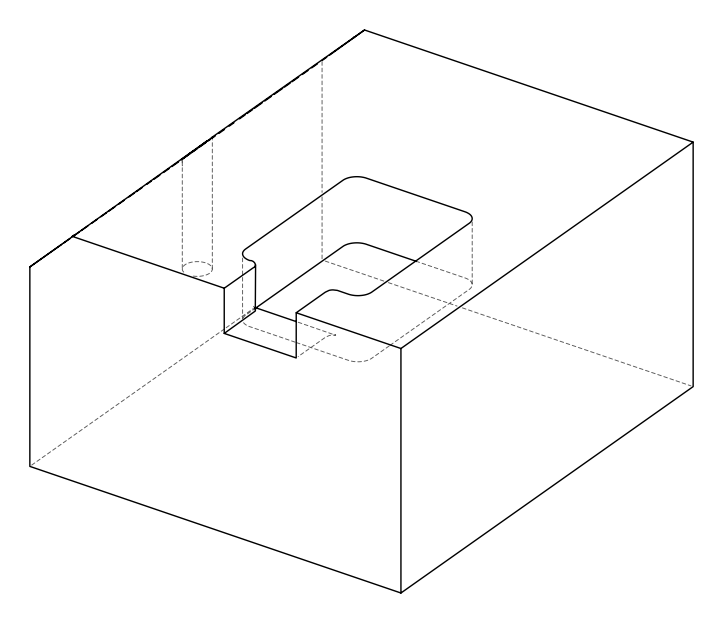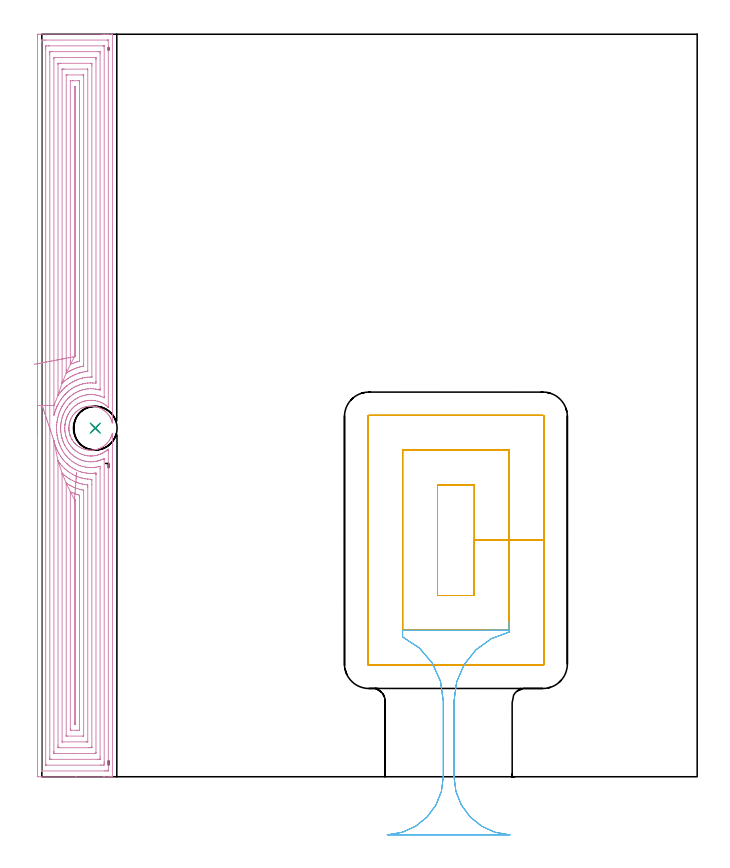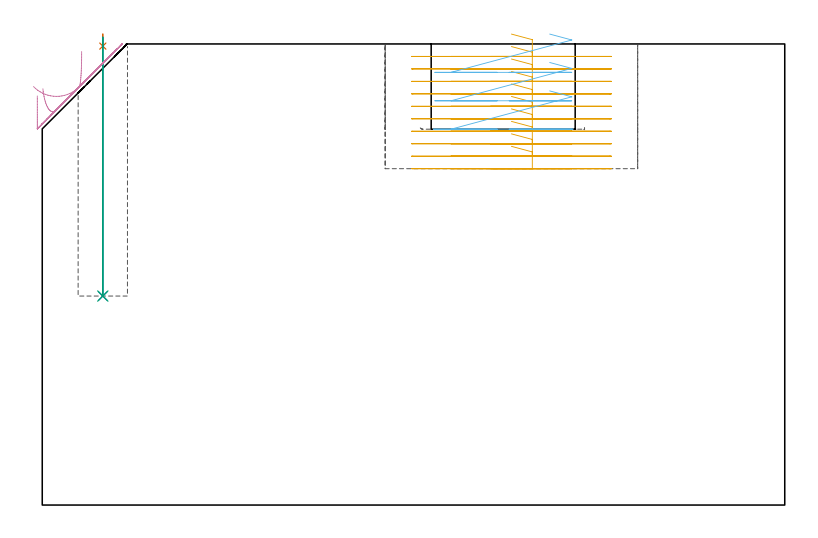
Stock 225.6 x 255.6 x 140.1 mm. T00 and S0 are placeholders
(PLAN: 6 operations, 5 tool changes, 36.3 min)
(1 SPOT_DRILL | STEP1POCKET | NXT0321_9005460120000 | 0.03 min | 2 mm3)
(2 DRILL_BLIND_HOLE_INTO_CENTER | STEP1POCKET | UGT0301_212 | 0.32 min | 5615 mm3)
(3 DRILL_TO_ENLARGE_BLIND_HOLE | STEP1POCKET | UGT0301_375 | 0.32 min | 7904 mm3)
(4 AREA_MILL | FG_CHAMFER_SURFACE | UGT0205_001 | 20.37 min | 83760 mm3)
(5 MILL_RECTANGULAR_POCKET | POCKET_RECTANGULAR_STRAIGHT | NXT0201_012 | Follow Part, ap 4, ae 75% | 13.42 min | 294250 mm3)
(6 MILL_RECTANGULAR_SLOT | SLOT_RECTANGULAR | UGT0201_019 | Follow Part, ap 10, ae 75% | 1.89 min | 34620 mm3)
(TOOL NXT0321_9005460120000 | NC Spot Drill, 142deg, 12mm, Carbide, Uncoated | D12 PA142 FL30 Z2)
(TOOL UGT0301_212 | Twist Drill 9.8 mm | D9.8 PA118 FL83 Z2)
(TOOL UGT0301_375 | Twist Drill Flat Bottom 15 mm | D15 PA180 FL120 Z2)
(TOOL UGT0205_001 | Chamfer Mill 20 x 3 x 45 deg. | D20 FL50 Z2)
(TOOL NXT0201_012 | ENDMILL 16mm [2P460-1600-NA 1630] | D16 FL38 Z6)
(TOOL UGT0201_019 | End mill 40 mm | D40 FL63 Z6)
(OP 1 SPOT_DRILL)
G17 G21 G94 G90
T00 M6
G54
G17 G0 G90 X18.4 Y120. S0 M3
G43 Z150.1 H0
G94 G81 G98 Z139.446 F250. R143.1
G80
M5
M2
(OP 2 DRILL_BLIND_HOLE_INTO_CENTER)
G17 G21 G94 G90
T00 M6
G54
G17 G0 G90 X18.4 Y120. S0 M3
G43 Z150.1 H0
G94 G81 G98 Z63.5 F250. R142.1
G80
M5
M2
(OP 3 DRILL_TO_ENLARGE_BLIND_HOLE)
G17 G21 G94 G90
T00 M6
G54
G17 G0 G90 X18.4 Y120. S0 M3
G43 Z150.1 H0
G94 G73 G98 Z63.5 F250. Q12.767 R142.1
G80
M5
M2
(OP 4 AREA_MILL)
G17 G21 G94 G90
T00 M6
G54
G17 G0 G90 X-1.5 Y117.8 S1061 M3
G43 Z150.1 H0
Z124.3
G94 G1 Y117.838 Z123.428 F250.
Y117.952 Z122.564
Y118.141 Z121.712
Y118.403 Z120.88
Y118.737 Z120.074
Y119.14 Z119.3
Y119.608 Z118.564
Y120.14 Z117.872
Y120.729 Z117.229
Y121.372 Z116.64
Y122.064 Z116.108
Y122.8 Z115.64
Y123.574 Z115.237
Y124.38 Z114.903
Y125.212 Z114.641
Y126.064 Z114.452
Y126.928 Z114.338
Y127.8 Z114.3
Y254.61
X-1.499 Y254.993 Z114.301
X-1.495 Y255.497 Z114.303
X-1.492 Y255.592 Z114.306
X-0.994 Y255.596 Z114.803
X-0.392 Y255.6 Z115.405
X20.536 Z136.331
X21.139 Z136.933
X21.705 Z137.501
X22.024 Z137.82
X22.59 Z138.386
X22.909 Z138.704
X23.936 Z139.735
X24.278 Y255.592 Z140.069
X24.305 Y255.59 Z140.095
X24.3 Y255.443 Z140.1
Y121.988
X24.303 Y121.786 Z140.097
X24.247 Y121.952 Z140.046
X24.232 Y121.998 Z140.032
X24.208 Y122.083 Z140.008
X24.16 Y122.246 Z139.96
X24.106 Y122.408 Z139.906
X24.022 Y122.651 Z139.822
X23.924 Y122.894 Z139.724
X23.794 Y123.192 Z139.594
X23.714 Y123.363 Z139.514
X23.649 Y123.489 Z139.449
X23.487 Y123.786 Z139.287
X23.193 Y124.243 Z138.993
X22.884 Y124.678 Z138.684
X22.599 Y125.02 Z138.399
X22.337 Y125.301 Z138.137
X22.065 Y125.57 Z137.865
X21.717 Y125.868 Z137.517
X21.314 Y126.176 Z137.114
X20.898 Y126.462 Z136.698
X20.836 Y126.499 Z136.636
X20.399 Y126.736 Z136.199
X19.954 Y126.95 Z135.754
X19.516 Y127.127 Z135.316
X19.072 Y127.278 Z134.872
X18.816 Y127.354 Z134.616
X18.19 Y127.479 Z133.99
X17.75 Y127.544 Z133.55
X17.309 Y127.582 Z133.109
X16.868 Y127.593 Z132.668
X16.427 Y127.577 Z132.227
X15.985 Y127.536 Z131.785
X15.545 Y127.468 Z131.345
X14.984 Y127.354 Z130.784
X14.663 Y127.258 Z130.463
X14.22 Y127.103 Z130.02
X13.782 Y126.921 Z129.582
X13.337 Y126.703 Z129.137
X12.901 Y126.462 Z128.701
X12.453 Y126.15 Z128.253
X12.285 Y126.021 Z128.085
X12.019 Y125.816 Z127.817
X11.843 Y125.663 Z127.64
X11.736 Y125.57 Z127.533
X11.431 Y125.266 Z127.228
X11.137 Y124.949 Z126.936
X10.916 Y124.678 Z126.715
X10.605 Y124.238 Z126.403
X10.314 Y123.786 Z126.113
X10.255 Y123.686 Z126.054
X10.059 Y123.294 Z125.858
X9.924 Y122.991 Z125.722
X9.881 Y122.894 Z125.679
X9.717 Y122.45 Z125.515
X9.605 Y122.092 Z125.403
X9.58 Y122.003 Z125.373
X9.579 Y121.998 Z125.372
X9.482 Y121.606 Z125.28
X9.47 Y121.558 Z125.268
X9.451 Y121.46 Z125.25
X9.386 Y121.11 Z125.182
X9.374 Y121.036 Z125.171
X9.334 Y120.628 Z125.133
X9.314 Y120.213 Z125.105
X9.315 Y120.184 Z125.103
Y119.88
Y119.813
Y119.772 Z125.105
X9.323 Y119.57 Z125.12
X9.337 Y119.327 Z125.132
X9.353 Y119.145 Z125.149
X9.375 Y118.965 Z125.171
X9.475 Y118.435 Z125.268
X9.519 Y118.255 Z125.312
X9.583 Y117.987 Z125.378
X9.629 Y117.832 Z125.427
X9.671 Y117.695 Z125.469
X9.719 Y117.543 Z125.514
X9.722 Y117.535 Z125.517
X9.844 Y117.211 Z125.641
X9.888 Y117.094 Z125.686
X10.088 Y116.643 Z125.886
X10.255 Y116.315 Z126.054
X10.264 Y116.3 Z126.063
X10.424 Y116.034 Z126.221
X10.515 Y115.893 Z126.311
X10.6 Y115.759 Z126.398
X10.861 Y115.398 Z126.66
X11.054 Y115.155 Z126.853
X11.137 Y115.05 Z126.936
X11.301 Y114.867 Z127.099
X11.4 Y114.768 Z127.197
X11.652 Y114.515 Z127.45
X11.843 Y114.342 Z127.641
X12.019 Y114.182 Z127.818
X12.27 Y113.975 Z128.07
X12.581 Y113.752 Z128.381
X12.9 Y113.545 Z128.7
X13.325 Y113.304 Z129.125
X13.781 Y113.072 Z129.581
X14.22 Y112.897 Z130.02
X14.663 Y112.745 Z130.463
X15.103 Y112.624 Z130.903
X15.545 Y112.531 Z131.345
X15.985 Y112.464 Z131.785
X16.427 Y112.423 Z132.227
X16.868 Y112.407 Z132.668
X17.309 Y112.418 Z133.109
X17.75 Y112.456 Z133.55
X18.19 Y112.519 Z133.99
X18.633 Y112.609 Z134.433
X19.072 Y112.726 Z134.872
X19.516 Y112.873 Z135.316
X19.954 Y113.044 Z135.754
X20.043 Y113.083 Z135.843
X20.443 Y113.286 Z136.243
X20.836 Y113.507 Z136.636
X21.187 Y113.733 Z136.987
X21.53 Y113.975 Z137.33
X21.717 Y114.128 Z137.517
X22.118 Y114.487 Z137.918
X22.5 Y114.867 Z138.3
X22.599 Y114.977 Z138.399
X22.909 Y115.361 Z138.709
X23.199 Y115.759 Z138.999
X23.481 Y116.209 Z139.281
X23.718 Y116.651 Z139.518
X23.824 Y116.874 Z139.624
X23.922 Y117.097 Z139.722
X24.009 Y117.32 Z139.809
X24.089 Y117.543 Z139.889
X24.142 Y117.699 Z139.942
X24.225 Y117.982 Z140.025
X24.242 Y118.033 Z140.041
X24.295 Y118.19 Z140.091
X24.3 Y117.982 Z140.1
Y0.157
X24.305 Y0.01 Z140.095
X24.278 Y0.008 Z140.069
X23.935 Y0. Z139.735
X23.548 Z139.347
X22.909 Z138.704
X21.705 Z137.501
X21.139 Z136.933
X11.781 Z127.578
X-1.279 Y0.001 Z114.519
X-1.492 Y0.01 Z114.306
X-1.499 Y0.223 Z114.299
X-1.5 Y127.8 Z114.3
X-0.086 Z115.714
Y253.208
X-0.084 Y253.425 Z115.716
X-0.081 Y253.533 Z115.719
X-0.079 Y253.579 Z115.721
X-0.002 Y253.59 Z115.798
X0.389 Y253.598 Z116.189
X0.776 Y253.599 Z116.576
X1.272 Y253.6 Z117.072
X22.52 Z138.32
X22.758 Y253.596 Z138.558
X22.862 Y253.592 Z138.662
X22.878 Y253.59 Z138.678
X22.88 Y253.576 Z138.68
X22.883 Y253.528 Z138.683
X22.885 Y253.429 Z138.685
X22.886 Y127.354 Z138.686
X22.884 Y127.266 Z138.684
X22.881 Y127.224 Z138.681
X22.88 Y127.217 Z138.68
X22.868 Y127.225 Z138.668
X22.823 Y127.259 Z138.623
X22.809 Y127.27 Z138.609
X22.709 Y127.354 Z138.509
X22.024 Y127.895 Z137.824
X21.522 Y128.246 Z137.322
X21.139 Y128.466 Z136.939
X20.678 Y128.711 Z136.478
X20.253 Y128.899 Z136.053
X19.644 Y129.139 Z135.444
X19.368 Y129.228 Z135.168
X19.24 Y129.267 Z135.04
X18.483 Y129.43 Z134.283
X18.135 Y129.489 Z133.935
X17.597 Y129.551 Z133.397
X17.164 Y129.576 Z132.964
X16.712 Y129.578 Z132.512
X16.295 Y129.559 Z132.095
X15.827 Y129.513 Z131.627
X15.504 Y129.464 Z131.304
X14.941 Y129.357 Z130.741
X14.762 Y129.32 Z130.562
X14.152 Y129.139 Z129.952
X14.081 Y129.114 Z129.881
X14.056 Y129.104 Z129.856
X13.45 Y128.857 Z129.25
X13.171 Y128.727 Z128.971
X12.85 Y128.57 Z128.65
X12.285 Y128.261 Z128.085
X12.276 Y128.256 Z128.076
X12.262 Y128.246 Z128.062
X11.761 Y127.883 Z127.561
X11.4 Y127.606 Z127.2
X11.099 Y127.354 Z126.899
X10.796 Y127.07 Z126.596
X10.515 Y126.784 Z126.315
X10.359 Y126.618 Z126.159
X10.22 Y126.461 Z126.02
X9.955 Y126.133 Z125.755
X9.629 Y125.685 Z125.429
X9.582 Y125.617 Z125.382
X9.55 Y125.569 Z125.35
X9.238 Y125.07 Z125.038
X9.026 Y124.676 Z124.826
X8.932 Y124.487 Z124.732
X8.744 Y124.088 Z124.544
X8.654 Y123.874 Z124.454
X8.618 Y123.783 Z124.418
X8.418 Y123.22 Z124.218
X8.315 Y122.891 Z124.115
X8.217 Y122.53 Z124.017
X8.096 Y121.998 Z123.896
X8.026 Y121.63 Z123.826
X7.965 Y121.213 Z123.765
X7.958 Y121.156 Z123.758
X7.953 Y121.106 Z123.753
X7.947 Y121.017 Z123.747
X7.898 Y120.213 Z123.698
X7.897 Y120.175 Z123.697
X7.903 Y119.749 Z123.703
X7.919 Y119.32 Z123.719
X7.922 Y119.256 Z123.722
X7.962 Y118.827 Z123.762
X8.018 Y118.428 Z123.818
X8.135 Y117.814 Z123.935
X8.162 Y117.688 Z123.962
X8.2 Y117.535 Z124.
X8.33 Y117.06 Z124.13
X8.462 Y116.643 Z124.262
X8.744 Y115.915 Z124.544
X8.815 Y115.75 Z124.615
X8.872 Y115.621 Z124.672
X9.131 Y115.118 Z124.931
X9.283 Y114.858 Z125.083
X9.629 Y114.316 Z125.429
X9.884 Y113.965 Z125.684
X10.162 Y113.613 Z125.962
X10.515 Y113.215 Z126.315
X10.652 Y113.072 Z126.452
X11.036 Y112.71 Z126.836
X11.4 Y112.388 Z127.2
X11.661 Y112.18 Z127.461
X12.285 Y111.754 Z128.085
X13.113 Y111.287 Z128.913
X13.171 Y111.258 Z128.971
X13.229 Y111.229 Z129.029
X13.755 Y111.015 Z129.555
X14.056 Y110.905 Z129.856
X14.61 Y110.729 Z130.41
X14.941 Y110.646 Z130.741
X15.727 Y110.495 Z131.527
X15.827 Y110.484 Z131.627
X16.25 Y110.445 Z132.05
X16.693 Y110.414 Z132.493
X16.712 Z132.512
X17.145 Y110.424 Z132.945
X17.555 Y110.438 Z133.355
X17.597 Y110.442 Z133.397
X18.34 Y110.539 Z134.14
X18.483 Y110.567 Z134.283
X19.066 Y110.699 Z134.866
X19.368 Y110.78 Z135.168
X19.747 Y110.905 Z135.547
X20.253 Y111.095 Z136.053
X20.389 Y111.15 Z136.189
X20.688 Y111.287 Z136.488
X20.983 Y111.444 Z136.783
X21.139 Y111.533 Z136.939
X21.541 Y111.774 Z137.341
X22.024 Y112.095 Z137.824
X22.147 Y112.18 Z137.947
X22.404 Y112.389 Z138.204
X22.567 Y112.524 Z138.367
X22.831 Y112.747 Z138.631
X22.879 Y112.772 Z138.679
X22.886 Y112.18 Z138.686
Y2.392
X22.884 Y2.175 Z138.684
X22.881 Y2.067 Z138.681
X22.879 Y2.021 Z138.679
X22.802 Y2.01 Z138.602
X22.411 Y2.002 Z138.211
X22.024 Y2.001 Z137.824
X21.528 Y2. Z137.328
X0.28 Z116.08
X0.042 Y2.003 Z115.842
X-0.062 Y2.008 Z115.738
X-0.078 Y2.01 Z115.722
X-0.08 Y2.024 Z115.72
X-0.083 Y2.072 Z115.717
X-0.085 Y2.171 Z115.715
X-0.086 Y127.8 Z115.714
X1.328 Z117.128
X1.329 Y250.53 Z117.129
X1.33 Y250.865 Z117.13
X1.334 Y251.422 Z117.134
X1.335 Y251.581 Z117.135
X1.491 Y251.594 Z117.291
X1.662 Y251.597 Z117.462
X2.371 Y251.6 Z118.171
X2.547 Z118.347
X21.139 Y251.599 Z136.939
X21.315 Y251.596 Z137.115
X21.431 Y251.592 Z137.231
X21.465 Y251.589 Z137.265
X21.467 Y251.574 Z137.267
X21.469 Y251.534 Z137.269
X21.471 Y251.422 Z137.271
Y130.924
X21.469 Y130.59 Z137.269
X21.467 Y130.477 Z137.267
X21.465 Y130.449 Z137.265
X21.43 Y130.463 Z137.23
X21.351 Y130.497 Z137.151
X21.139 Y130.595 Z136.939
X20.398 Y130.924 Z136.198
X20.253 Y130.98 Z136.053
X20.165 Y131.013 Z135.965
X19.68 Y131.174 Z135.48
X19.368 Y131.258 Z135.168
X18.937 Y131.359 Z134.737
X18.483 Y131.444 Z134.283
X17.885 Y131.527 Z133.685
X17.597 Y131.552 Z133.397
X16.947 Y131.579 Z132.747
X16.712 Y131.578 Z132.512
X16.096 Y131.545 Z131.896
X15.827 Y131.518 Z131.627
X15.31 Y131.445 Z131.11
X14.941 Y131.374 Z130.741
X14.381 Y131.252 Z130.181
X14.056 Y131.153 Z129.856
X13.885 Y131.097 Z129.685
X13.402 Y130.924 Z129.202
X13.237 Y130.858 Z129.037
X13.171 Y130.829 Z128.971
X12.628 Y130.578 Z128.428
X12.285 Y130.404 Z128.085
X12.047 Y130.272 Z127.847
X11.635 Y130.031 Z127.435
X11.4 Y129.866 Z127.2
X10.982 Y129.561 Z126.782
X10.515 Y129.195 Z126.315
X10.446 Y129.139 Z126.246
X10.022 Y128.743 Z125.822
X9.629 Y128.351 Z125.429
X9.578 Y128.298 Z125.378
X9.532 Y128.246 Z125.332
X9.169 Y127.818 Z124.969
X8.81 Y127.354 Z124.61
X8.782 Y127.316 Z124.582
X8.744 Y127.261 Z124.544
X8.426 Y126.782 Z124.226
X8.221 Y126.461 Z124.021
X8.086 Y126.232 Z123.886
X7.859 Y125.814 Z123.659
X7.777 Y125.651 Z123.577
X7.738 Y125.569 Z123.538
X7.501 Y125.037 Z123.301
X7.355 Y124.676 Z123.155
X7.253 Y124.394 Z123.053
X7.043 Y123.783 Z122.843
X7.026 Y123.73 Z122.826
X6.973 Y123.55 Z122.773
X6.842 Y123.023 Z122.642
X6.812 Y122.891 Z122.612
X6.686 Y122.288 Z122.486
X6.636 Y121.998 Z122.436
X6.571 Y121.511 Z122.371
X6.537 Y121.106 Z122.337
X6.511 Y120.679 Z122.311
X6.488 Y120.213 Z122.288
Y119.81
X6.506 Y119.32 Z122.306
X6.535 Y118.87 Z122.335
X6.576 Y118.428 Z122.376
X6.663 Y117.848 Z122.463
X6.723 Y117.535 Z122.523
X6.792 Y117.187 Z122.592
X6.904 Y116.712 Z122.704
X6.923 Y116.643 Z122.723
X6.973 Y116.459 Z122.773
X7.196 Y115.75 Z122.996
X7.332 Y115.388 Z123.132
X7.548 Y114.858 Z123.348
X7.859 Y114.192 Z123.659
X7.974 Y113.965 Z123.774
X8.113 Y113.709 Z123.913
X8.518 Y113.072 Z124.318
X8.744 Y112.743 Z124.544
X9.173 Y112.18 Z124.973
X9.629 Y111.655 Z125.429
X9.999 Y111.287 Z125.799
X10.515 Y110.812 Z126.315
X11.023 Y110.395 Z126.823
X11.4 Y110.135 Z127.2
X11.604 Y109.999 Z127.404
X12.077 Y109.712 Z127.877
X12.285 Y109.597 Z128.085
X12.46 Y109.502 Z128.26
X12.937 Y109.274 Z128.737
X13.171 Y109.175 Z128.971
X13.705 Y108.963 Z129.505
X14.056 Y108.856 Z129.856
X14.438 Y108.743 Z130.238
X14.929 Y108.622 Z130.729
X14.941 Y108.619 Z130.741
X14.995 Y108.61 Z130.795
X15.827 Y108.482 Z131.627
X15.972 Y108.463 Z131.772
X16.712 Y108.422 Z132.512
X16.9 Y108.42 Z132.7
X17.597 Y108.447 Z133.397
X17.749 Y108.457 Z133.549
X18.483 Y108.545 Z134.283
X18.539 Y108.553 Z134.339
X18.822 Y108.61 Z134.622
X19.265 Y108.713 Z135.065
X19.368 Y108.742 Z135.168
X19.947 Y108.918 Z135.747
X20.253 Y109.026 Z136.053
X20.597 Y109.156 Z136.397
X21.139 Y109.395 Z136.939
X21.211 Y109.429 Z137.011
X21.358 Y109.502 Z137.158
X21.407 Y109.526 Z137.207
X21.429 Y109.535 Z137.229
X21.457 Y109.543 Z137.257
X21.466 Y109.541 Z137.266
X21.468 Y109.533 Z137.268
X21.47 Y109.502 Z137.27
X21.471 Y109.336 Z137.271
Y109.166
Y5.07
X21.47 Y4.736 Z137.27
X21.466 Y4.178 Z137.266
X21.464 Y4.019 Z137.264
X21.309 Y4.006 Z137.109
X21.139 Y4.003 Z136.939
X20.429 Y4. Z136.229
X20.253 Z136.053
X1.662 Y4.001 Z117.462
X1.485 Y4.003 Z117.285
X1.368 Y4.008 Z117.168
X1.334 Y4.011 Z117.134
X1.333 Y4.026 Z117.133
X1.331 Y4.066 Z117.131
X1.329 Y4.178 Z117.129
X1.328 Y127.8 Z117.128
X2.743 Z118.543
Y248.745
X2.745 Y249.438 Z118.545
X2.747 Y249.539 Z118.547
X2.75 Y249.59 Z118.55
X2.796 Y249.592 Z118.596
X3.008 Y249.596 Z118.808
X3.432 Y249.6 Z119.232
X3.469 Z119.269
X19.405 Z135.205
X19.802 Y249.596 Z135.602
X20.001 Y249.592 Z135.801
X20.045 Y249.59 Z135.845
X20.05 Y249.559 Z135.85
X20.052 Y249.5 Z135.852
X20.057 Y248.943 Z135.857
Y133.602
X20.055 Y133.254 Z135.855
X20.053 Y133.168 Z135.853
X20.051 Y133.135 Z135.851
X19.982 Y133.148 Z135.782
X19.772 Y133.194 Z135.572
X19.368 Y133.282 Z135.168
X18.648 Y133.435 Z134.448
X18.483 Y133.457 Z134.283
X17.639 Y133.559 Z133.439
X16.712 Y133.587 Z132.512
X15.891 Y133.537 Z131.691
X15.827 Y133.529 Z131.627
X15.114 Y133.428 Z130.914
X14.941 Y133.395 Z130.741
X14.38 Y133.275 Z130.18
X14.056 Y133.196 Z129.856
X13.688 Y133.081 Z129.488
X13.171 Y132.901 Z128.971
X13.031 Y132.85 Z128.831
X12.679 Y132.709 Z128.479
X12.408 Y132.586 Z128.208
X12.285 Y132.527 Z128.085
X11.815 Y132.291 Z127.615
X11.4 Y132.06 Z127.2
X11.247 Y131.971 Z127.047
X10.994 Y131.817 Z126.794
X10.712 Y131.618 Z126.512
X10.515 Y131.474 Z126.315
X10.204 Y131.237 Z126.004
X9.801 Y130.924 Z125.601
X9.708 Y130.845 Z125.508
X9.629 Y130.774 Z125.429
X9.247 Y130.417 Z125.047
X8.857 Y130.031 Z124.657
X8.801 Y129.974 Z124.601
X8.744 Y129.91 Z124.544
X8.388 Y129.498 Z124.188
X8.093 Y129.139 Z123.893
X7.99 Y129.006 Z123.79
X7.859 Y128.828 Z123.659
X7.62 Y128.487 Z123.42
X7.457 Y128.246 Z123.257
X7.267 Y127.95 Z123.067
X6.973 Y127.475 Z122.773
X6.929 Y127.398 Z122.729
X6.906 Y127.354 Z122.706
X6.629 Y126.809 Z122.429
X6.466 Y126.461 Z122.266
X6.348 Y126.199 Z122.148
X6.088 Y125.585 Z121.888
X6.082 Y125.569 Z121.882
X5.859 Y124.907 Z121.659
X5.782 Y124.676 Z121.582
X5.648 Y124.227 Z121.448
X5.534 Y123.783 Z121.334
X5.47 Y123.514 Z121.27
X5.335 Y122.891 Z121.135
X5.314 Y122.778 Z121.114
X5.203 Y122.095 Z121.003
X5.192 Y122.009 Z120.992
X5.19 Y121.998 Z120.99
X5.119 Y121.19 Z120.919
X5.113 Y121.106 Z120.913
X5.076 Y120.341 Z120.876
X5.073 Y120.213 Z120.873
X5.083 Y119.441 Z120.883
X5.088 Y119.32 Z120.888
X5.139 Y118.492 Z120.939
X5.145 Y118.428 Z120.945
X5.203 Y117.903 Z121.003
X5.258 Y117.535 Z121.058
X5.269 Y117.468 Z121.069
X5.431 Y116.643 Z121.231
X5.501 Y116.342 Z121.301
X5.656 Y115.75 Z121.456
X5.851 Y115.096 Z121.651
X5.93 Y114.858 Z121.73
X6.088 Y114.438 Z121.888
X6.281 Y113.965 Z122.081
X6.424 Y113.626 Z122.224
X6.69 Y113.072 Z122.49
X6.973 Y112.533 Z122.773
X7.188 Y112.18 Z122.988
X7.553 Y111.596 Z123.353
X7.77 Y111.287 Z123.57
X7.859 Y111.168 Z123.659
X8.195 Y110.736 Z123.995
X8.482 Y110.395 Z124.282
X8.744 Y110.096 Z124.544
X9.346 Y109.502 Z125.146
X9.629 Y109.241 Z125.429
X10.382 Y108.61 Z126.182
X10.515 Y108.514 Z126.315
X10.815 Y108.307 Z126.615
X11.4 Y107.954 Z127.2
X11.81 Y107.717 Z127.61
X12.285 Y107.478 Z128.085
X12.732 Y107.267 Z128.532
X13.171 Y107.098 Z128.971
X13.364 Y107.027 Z129.164
X13.986 Y106.824 Z129.786
X14.056 Y106.804 Z129.856
X14.085 Y106.796 Z129.885
X14.941 Y106.615 Z130.741
X15.197 Y106.567 Z130.997
X15.827 Y106.477 Z131.627
X16.201 Y106.447 Z132.001
X16.712 Y106.422 Z132.512
X17.107 Y106.426 Z132.907
X17.597 Y106.446 Z133.397
X17.943 Y106.476 Z133.743
X18.483 Y106.543 Z134.283
X18.727 Y106.578 Z134.527
X19.368 Y106.711 Z135.168
X19.46 Y106.731 Z135.26
X19.817 Y106.824 Z135.617
X19.917 Y106.845 Z135.717
X20.05 Y106.824 Z135.85
X20.052 Y106.667 Z135.852
X20.056 Y106.13 Z135.856
X20.057 Y6.855 Z135.857
X20.055 Y6.162 Z135.855
X20.053 Y6.061 Z135.853
X20.05 Y6.01 Z135.85
X20.004 Y6.008 Z135.804
X19.792 Y6.004 Z135.592
X19.368 Y6. Z135.168
X19.331 Z135.131
X3.395 Z119.195
X2.998 Y6.004 Z118.798
X2.799 Y6.008 Z118.599
X2.755 Y6.01 Z118.555
X2.75 Y6.04 Z118.55
X2.748 Y6.1 Z118.548
X2.743 Y6.657 Z118.543
Y127.8
X4.157 Z119.957
X4.158 Y247.121 Z119.958
X4.16 Y247.283 Z119.96
X4.166 Y247.59 Z119.966
X4.317 Y247.594 Z120.117
X4.569 Y247.599 Z120.369
X11.65 Y247.6 Z127.45
X17.847 Z133.647
X18.483 Y247.598 Z134.283
X18.573 Y247.595 Z134.373
X18.627 Y247.59 Z134.427
X18.636 Y247.587 Z134.436
X18.639 Y247.537 Z134.439
X18.641 Y247.445 Z134.441
X18.643 Y247.121 Z134.443
Y246.96
Y136.118
X18.641 Y135.956 Z134.441
X18.636 Y135.633 Z134.436
X18.63 Y135.461 Z134.43
X18.585 Y135.464 Z134.385
X18.483 Y135.471 Z134.283
X18.39 Y135.48 Z134.19
X17.597 Y135.553 Z133.397
X17.421 Y135.564 Z133.221
X16.712 Y135.578 Z132.512
X16.527 Y135.573 Z132.327
X15.827 Y135.53 Z131.627
X15.696 Y135.519 Z131.496
X14.941 Y135.413 Z130.741
X14.766 Y135.387 Z130.566
X14.182 Y135.26 Z129.982
X14.056 Y135.227 Z129.856
X13.488 Y135.066 Z129.288
X13.171 Y134.959 Z128.971
X12.83 Y134.838 Z128.63
X12.285 Y134.626 Z128.085
X12.192 Y134.588 Z127.992
X11.982 Y134.494 Z127.782
X11.59 Y134.303 Z127.39
X11.4 Y134.204 Z127.2
X11.014 Y133.991 Z126.814
X10.515 Y133.704 Z126.315
X10.451 Y133.666 Z126.251
X10.352 Y133.602 Z126.152
X9.931 Y133.297 Z125.731
X9.629 Y133.074 Z125.429
X9.424 Y132.916 Z125.224
X9.162 Y132.709 Z124.962
X8.937 Y132.515 Z124.737
X8.744 Y132.343 Z124.544
X8.473 Y132.09 Z124.273
X8.192 Y131.817 Z123.992
X8.028 Y131.646 Z123.828
X7.859 Y131.464 Z123.659
X7.606 Y131.178 Z123.406
X7.389 Y130.924 Z123.189
X7.203 Y130.692 Z123.003
X6.973 Y130.396 Z122.773
X6.819 Y130.187 Z122.619
X6.709 Y130.031 Z122.509
X6.458 Y129.658 Z122.258
X6.116 Y129.139 Z121.916
X6.105 Y129.122 Z121.905
X6.088 Y129.093 Z121.888
X5.782 Y128.555 Z121.582
X5.619 Y128.246 Z121.419
X5.477 Y127.97 Z121.277
X5.203 Y127.396 Z121.003
X5.19 Y127.367 Z120.99
X5.184 Y127.354 Z120.984
X4.932 Y126.734 Z120.732
X4.824 Y126.461 Z120.624
X4.691 Y126.084 Z120.491
X4.514 Y125.569 Z120.314
X4.466 Y125.418 Z120.266
X4.317 Y124.925 Z120.117
X4.265 Y124.729 Z120.065
X4.25 Y124.676 Z120.05
X4.213 Y124.557 Z120.013
X4.163 Y124.421 Z119.963
X4.157 Y124.731 Z119.957
Y127.8
X5.578 Y131.279 Z121.378
X5.576 Y131.305 Z121.376
X5.573 Y131.359 Z121.373
X5.572 Y131.445 Z121.372
Y245.174
X5.574 Y245.435 Z121.374
X5.576 Y245.564 Z121.376
X5.578 Y245.588 Z121.378
X5.606 Y245.592 Z121.406
X5.668 Y245.598 Z121.468
X6.088 Y245.6 Z121.888
X6.551 Z122.351
X16.712 Y245.599 Z132.512
X17.179 Y245.596 Z132.979
X17.217 Y245.59 Z133.017
X17.222 Y245.553 Z133.022
X17.226 Y245.174 Z133.026
X17.228 Y244.654 Z133.028
Y137.804
X17.227 Y137.674 Z133.027
X17.224 Y137.61 Z133.024
X17.222 Y137.586 Z133.022
X17.192 Y137.581 Z132.992
X16.712 Y137.578 Z132.512
X16.325 Y137.562 Z132.125
X15.827 Y137.529 Z131.627
X15.503 Y137.498 Z131.303
X14.941 Y137.423 Z130.741
X14.726 Y137.389 Z130.526
X14.056 Y137.258 Z129.856
X13.986 Y137.243 Z129.786
X13.695 Y137.172 Z129.495
X13.286 Y137.055 Z129.086
X13.171 Y137.018 Z128.971
X12.626 Y136.828 Z128.426
X12.285 Y136.7 Z128.085
X11.987 Y136.58 Z127.787
X11.4 Y136.325 Z127.2
X11.3 Y136.28 Z127.1
X10.782 Y136.01 Z126.582
X10.515 Y135.863 Z126.315
X10.215 Y135.689 Z126.015
X9.714 Y135.387 Z125.514
X9.664 Y135.352 Z125.464
X9.629 Y135.328 Z125.429
X9.152 Y134.976 Z124.952
X8.744 Y134.671 Z124.544
X8.645 Y134.594 Z124.445
X8.52 Y134.494 Z124.32
X8.163 Y134.188 Z123.963
X7.859 Y133.916 Z123.659
X7.697 Y133.765 Z123.497
X7.527 Y133.602 Z123.327
X7.253 Y133.32 Z123.053
X6.973 Y133.025 Z122.773
X6.824 Y132.86 Z122.624
X6.693 Y132.709 Z122.493
X6.419 Y132.376 Z122.219
X6.088 Y131.966 Z121.888
X6.023 Y131.882 Z121.823
X5.973 Y131.817 Z121.773
X5.65 Y131.366 Z121.45
X5.615 Y131.321 Z121.415
X5.587 Y131.288 Z121.387
X5.578 Y131.279 Z121.378
X6.992 Y135.522 Z122.792
X6.991 Y135.532 Z122.791
X6.987 Y135.636 Z122.787
X6.986 Y135.846 Z122.786
X6.985 Y136.268 Z122.785
X6.986 Y243.499 Z122.786
X6.987 Y243.554 Z122.787
X6.989 Y243.58 Z122.789
X6.99 Y243.586 Z122.79
X7.023 Y243.59 Z122.823
X7.441 Y243.597 Z123.241
X7.65 Y243.6 Z123.45
X15.618 Z131.418
X15.73 Y243.599 Z131.53
X15.749 Y243.597 Z131.549
X15.807 Y243.59 Z131.607
X15.814 Y243.402 Z131.614
Y243.389
X15.815 Y139.85 Z131.615
X15.812 Y139.63 Z131.612
X15.81 Y139.576 Z131.61
X15.808 Y139.556 Z131.608
X15.767 Y139.547 Z131.567
X15.594 Y139.523 Z131.394
X15.303 Y139.485 Z131.103
X14.941 Y139.433 Z130.741
X14.533 Y139.369 Z130.333
X14.056 Y139.275 Z129.856
X13.797 Y139.219 Z129.597
X13.171 Y139.062 Z128.971
X13.089 Y139.04 Z128.889
X12.806 Y138.957 Z128.606
X12.419 Y138.823 Z128.219
X12.285 Y138.773 Z128.085
X11.779 Y138.575 Z127.579
X11.4 Y138.417 Z127.2
X11.156 Y138.31 Z126.956
X10.627 Y138.065 Z126.427
X10.552 Y138.027 Z126.352
X10.515 Y138.007 Z126.315
X9.978 Y137.713 Z125.778
X9.629 Y137.511 Z125.429
X9.419 Y137.384 Z125.219
X9.08 Y137.172 Z124.88
X8.882 Y137.033 Z124.682
X8.744 Y136.932 Z124.544
X8.372 Y136.654 Z124.172
X7.859 Y136.265 Z123.659
X7.389 Y135.861 Z123.189
X7.019 Y135.539 Z122.819
X6.997 Y135.523 Z122.797
X6.992 Y135.522 Z122.792
X8.407 Y138.957 Z124.207
X8.403 Y139.151 Z124.203
X8.401 Y139.303 Z124.201
X8.4 Y139.85 Z124.2
Y140.197
Y241.406
X8.401 Y241.505 Z124.201
X8.404 Y241.566 Z124.204
X8.407 Y241.591 Z124.207
X8.415 Y241.592 Z124.215
X8.524 Y241.597 Z124.324
X8.744 Y241.6 Z124.544
X14.056 Z129.856
X14.276 Y241.594 Z130.076
X14.383 Y241.59 Z130.183
X14.394 Y241.583 Z130.194
X14.397 Y241.568 Z130.197
X14.399 Y241.54 Z130.199
X14.4 Y241.47 Z130.2
Y241.257
Y142.181
X14.398 Y141.635 Z130.198
X14.396 Y141.462 Z130.196
X14.393 Y141.383 Z130.193
X14.325 Y141.364 Z130.125
X14.056 Y141.302 Z129.856
X13.603 Y141.199 Z129.403
X13.171 Y141.092 Z128.971
X12.897 Y141.018 Z128.697
X12.285 Y140.834 Z128.085
X12.216 Y140.812 Z128.016
X12.013 Y140.742 Z127.813
X11.568 Y140.573 Z127.368
X11.4 Y140.505 Z127.2
X10.944 Y140.31 Z126.744
X10.515 Y140.117 Z126.315
X10.334 Y140.032 Z126.134
X9.962 Y139.85 Z125.762
X9.744 Y139.734 Z125.544
X9.629 Y139.67 Z125.429
X9.18 Y139.41 Z124.98
X8.744 Y139.15 Z124.544
X8.625 Y139.077 Z124.425
X8.434 Y138.957 Z124.234
X8.407 Z124.207
X9.823 Y141.912 Z125.623
X9.821 Y141.943 Z125.621
X9.815 Y142.34 Z125.615
X9.814 Y142.528 Z125.614
Y143.234
Y239.28
X9.816 Y239.456 Z125.616
X9.818 Y239.544 Z125.618
X9.82 Y239.581 Z125.62
X9.854 Y239.592 Z125.654
X10.515 Y239.598 Z126.315
X10.732 Y239.6 Z126.532
X12.504 Y239.598 Z128.304
X12.967 Y239.59 Z128.767
X12.98 Y239.581 Z128.78
X12.982 Y239.555 Z128.782
X12.984 Y239.492 Z128.784
X12.986 Y239.365 Z128.786
Y239.112
Y143.244
X12.984 Y143.155 Z128.784
X12.982 Y143.112 Z128.782
X12.98 Y143.096 Z128.78
X12.962 Y143.088 Z128.762
X12.285 Y142.879 Z128.085
X12.021 Y142.794 Z127.821
X11.4 Y142.581 Z127.2
X11.361 Y142.567 Z127.161
X11.255 Y142.528 Z127.055
X10.729 Y142.311 Z126.529
X10.515 Y142.218 Z126.315
X9.913 Y141.948 Z125.713
X9.823 Y141.912 Z125.623
X11.235 Y144.597 Z127.035
X11.233 Y144.685 Z127.033
X11.229 Y145.032 Z127.029
X11.228 Y145.205 Z127.028
Y145.379
Y237.141
X11.229 Y237.314 Z127.029
X11.233 Y237.488 Z127.033
X11.236 Y237.59 Z127.036
X11.287 Y237.593 Z127.087
X11.4 Y237.594 Z127.2
X11.55 Y237.59 Z127.35
X11.565 Y237.578 Z127.365
X11.568 Y237.522 Z127.368
X11.571 Y237.43 Z127.371
X11.572 Y237.315 Z127.372
Y237.141
Y145.032
X11.57 Y144.859 Z127.37
X11.567 Y144.744 Z127.367
X11.564 Y144.712 Z127.364
X11.555 Y144.705 Z127.355
X11.527 Y144.692 Z127.327
X11.4 Y144.645 Z127.2
X11.316 Y144.617 Z127.116
X11.26 Y144.602 Z127.06
X11.235 Y144.597 Z127.035
X10.598 Y144.477 Z126.451
X9.913 Y144.348 Z125.926
X9.186 Y144.211 Z125.464
X8.422 Y144.067 Z125.068
X7.627 Y143.918 Z124.741
X6.808 Y143.763 Z124.486
X5.969 Y143.605 Z124.305
X5.118 Y143.445 Z124.198
X4.261 Y143.283 Z124.168
X3.405 Y143.122 Z124.213
X2.556 Y142.962 Z124.335
X1.721 Y142.805 Z124.531
X0.906 Y142.651 Z124.801
X0.116 Y142.502 Z125.142
X-0.641 Y142.36 Z125.551
X-1.36 Y142.224 Z126.026
X-2.035 Y142.097 Z126.563
X-2.662 Y141.979 Z127.158
G0 X0.196 Y127.559 Z126.483
G1 X0.29 Y127.275 Z125.663
X0.407 Y126.925 Z124.873
X0.545 Y126.511 Z124.117
X0.703 Y126.036 Z123.403
X0.88 Y125.503 Z122.735
X1.075 Y124.918 Z122.119
X1.286 Y124.283 Z121.558
X1.512 Y123.605 Z121.058
X1.751 Y122.888 Z120.623
X2.001 Y122.138 Z120.254
X2.26 Y121.36 Z119.956
X2.526 Y120.56 Z119.731
X2.797 Y119.745 Z119.58
X3.072 Y118.92 Z119.504
X3.348 Y118.093 Z119.505
X3.622 Y117.268 Z119.581
X3.894 Y116.453 Z119.733
X4.16 Y115.654 Z119.96
X4.168 Y115.629 Z119.968
X4.265 Y115.276 Z120.065
X4.317 Y115.079 Z120.117
X4.382 Y114.858 Z120.182
X4.41 Y114.764 Z120.21
X4.665 Y113.965 Z120.465
X4.877 Y113.4 Z120.677
X5.012 Y113.072 Z120.812
X5.203 Y112.623 Z121.003
X5.409 Y112.18 Z121.209
X5.604 Y111.776 Z121.404
X5.867 Y111.287 Z121.667
X6.088 Y110.921 Z121.888
X6.422 Y110.395 Z122.222
X6.643 Y110.063 Z122.443
X6.973 Y109.601 Z122.773
X7.047 Y109.502 Z122.847
X7.308 Y109.165 Z123.108
X7.788 Y108.61 Z123.588
X7.859 Y108.535 Z123.659
X8.683 Y107.717 Z124.483
X8.744 Y107.662 Z124.544
X9.154 Y107.303 Z124.954
X9.629 Y106.912 Z125.429
X9.741 Y106.824 Z125.541
X10.201 Y106.515 Z126.001
X10.515 Y106.319 Z126.315
X11.154 Y105.932 Z126.954
X11.4 Y105.8 Z127.2
X11.674 Y105.656 Z127.474
X12.285 Y105.375 Z128.085
X13.14 Y105.039 Z128.94
X13.185 Y105.025 Z128.985
X13.701 Y104.875 Z129.501
X14.056 Y104.786 Z129.856
X14.385 Y104.708 Z130.185
X14.941 Y104.601 Z130.741
X15.459 Y104.518 Z131.259
X15.827 Y104.475 Z131.627
X16.428 Y104.432 Z132.228
X16.712 Y104.422 Z132.512
X17.314 Y104.432 Z133.114
X17.597 Y104.445 Z133.397
X18.142 Y104.49 Z133.942
X18.483 Y104.523 Z134.283
X18.613 Y104.534 Z134.413
X18.631 Y104.535 Z134.431
X18.636 Y104.501 Z134.436
X18.64 Y104.416 Z134.44
X18.642 Y104.308 Z134.442
X18.643 Y104.147 Z134.443
Y103.985
X18.642 Y8.48 Z134.442
X18.64 Y8.317 Z134.44
X18.634 Y8.01 Z134.434
X18.483 Y8.006 Z134.283
X18.231 Y8.001 Z134.031
X11.15 Y8. Z126.95
X4.953 Z120.753
X4.317 Y8.002 Z120.117
X4.227 Y8.005 Z120.027
X4.173 Y8.01 Z119.973
X4.164 Y8.013 Z119.964
X4.161 Y8.063 Z119.961
X4.159 Y8.155 Z119.959
X4.157 Y8.479 Z119.957
Y8.64
Y115.505
X4.16 Y115.654 Z119.96
X5.574 Y108.725 Z121.374
X5.582 Y108.718 Z121.382
X6.088 Y108.043 Z121.888
X6.342 Y107.717 Z122.142
X6.973 Y106.976 Z122.773
X7.117 Y106.824 Z122.917
X7.859 Y106.1 Z123.659
X8.038 Y105.932 Z123.838
X8.744 Y105.335 Z124.544
X9.11 Y105.039 Z124.91
X9.629 Y104.686 Z125.429
X10.502 Y104.147 Z126.302
X10.533 Y104.128 Z126.333
X11.4 Y103.685 Z127.2
X11.708 Y103.539 Z127.508
X12.222 Y103.318 Z128.022
X12.285 Y103.294 Z128.085
X12.39 Y103.254 Z128.19
X13.171 Y102.992 Z128.971
X13.541 Y102.881 Z129.341
X14.056 Y102.762 Z129.856
X14.676 Y102.629 Z130.476
X14.941 Y102.587 Z130.741
X15.714 Y102.475 Z131.514
X15.827 Y102.466 Z131.627
X16.66 Y102.413 Z132.46
X16.712 Y102.409 Z132.512
X17.222 Y102.361 Z133.022
X17.226 Y101.843 Z133.026
X17.229 Y100.576 Z133.029
X17.228 Y10.426 Z133.028
X17.226 Y10.165 Z133.026
X17.224 Y10.036 Z133.024
X17.222 Y10.012 Z133.022
X17.194 Y10.008 Z132.994
X17.132 Y10.002 Z132.932
X16.712 Y10. Z132.512
X16.249 Z132.049
X6.088 Y10.001 Z121.888
X5.621 Y10.004 Z121.421
X5.583 Y10.009 Z121.383
X5.578 Y10.047 Z121.378
X5.574 Y10.426 Z121.374
X5.572 Y10.946 Z121.372
Y108.61
Y108.707
X5.574 Y108.725 Z121.374
X6.995 Y104.49 Z122.795
X7.39 Y104.147 Z123.19
X7.859 Y103.754 Z123.659
X8.472 Y103.254 Z124.272
X8.744 Y103.069 Z124.544
X9.285 Y102.709 Z125.085
X9.629 Y102.501 Z125.429
X9.863 Y102.361 Z125.663
X10.515 Y102.015 Z126.315
X11.215 Y101.656 Z127.015
X11.4 Y101.576 Z127.2
X11.656 Y101.469 Z127.456
X12.285 Y101.238 Z128.085
X12.641 Y101.111 Z128.441
X13.171 Y100.95 Z128.971
X13.858 Y100.776 Z129.658
X14.056 Y100.736 Z129.856
X14.893 Y100.576 Z130.693
X15.717 Y100.46 Z131.517
X15.808 Y100.447 Z131.608
X15.81 Y100.347 Z131.61
X15.812 Y100.13 Z131.612
X15.815 Y99.696 Z131.615
X15.814 Y12.101 Z131.614
X15.813 Y12.046 Z131.613
X15.811 Y12.02 Z131.611
X15.809 Y12.014 Z131.609
X15.777 Y12.01 Z131.577
X15.359 Y12.003 Z131.159
X15.15 Y12. Z130.95
X7.182 Z122.982
X7.07 Y12.001 Z122.87
X7.051 Y12.003 Z122.851
X6.993 Y12.01 Z122.793
X6.986 Y12.198 Z122.786
Y12.211
X6.985 Y104.147 Z122.785
X6.989 Y104.357 Z122.789
X6.992 Y104.461 Z122.792
X6.995 Y104.49 Z122.795
X8.406 Y101.066 Z124.206
X8.45 Y101.042 Z124.25
X8.537 Y100.99 Z124.337
X8.744 Y100.865 Z124.544
X9.219 Y100.576 Z125.019
X9.629 Y100.35 Z125.429
X10.118 Y100.083 Z125.918
X10.515 Y99.889 Z126.315
X10.941 Y99.684 Z126.741
X11.4 Y99.5 Z127.2
X11.697 Y99.385 Z127.497
X12.285 Y99.181 Z128.085
X13.01 Y98.953 Z128.81
X13.171 Y98.912 Z128.971
X13.664 Y98.791 Z129.464
X14.15 Y98.696 Z129.95
X14.362 Y98.65 Z130.162
X14.392 Y98.642 Z130.192
X14.395 Y98.63 Z130.195
X14.397 Y98.611 Z130.197
X14.4 Y98.445 Z130.2
Y14.194
X14.399 Y14.095 Z130.199
X14.396 Y14.035 Z130.196
X14.393 Y14.009 Z130.193
X14.385 Y14.008 Z130.185
X14.276 Y14.003 Z130.076
X14.056 Y14. Z129.856
X8.744 Z124.544
X8.524 Y14.006 Z124.324
X8.417 Y14.01 Z124.217
X8.406 Y14.017 Z124.206
X8.403 Y14.032 Z124.203
X8.401 Y14.06 Z124.201
X8.4 Y14.13 Z124.2
Y14.343
Y100.576
X8.402 Y100.922 Z124.202
X8.406 Y101.066 Z124.206
X9.82 Y98.097 Z125.62
X9.858 Y98.081 Z125.658
X9.97 Y98.031 Z125.77
X10.251 Y97.899 Z126.051
X10.515 Y97.781 Z126.315
X10.72 Y97.691 Z126.52
X11.4 Y97.436 Z127.2
X12.113 Y97.18 Z127.913
X12.285 Y97.126 Z128.085
X12.676 Y97.006 Z128.476
X12.979 Y96.909 Z128.779
X12.982 Y96.829 Z128.782
X12.984 Y96.653 Z128.784
X12.986 Y96.3 Z128.786
Y96.113
Y16.32
X12.984 Y16.144 Z128.784
X12.982 Y16.056 Z128.782
X12.98 Y16.019 Z128.78
X12.946 Y16.008 Z128.746
X12.285 Y16.002 Z128.085
X12.068 Y16. Z127.868
X10.296 Y16.002 Z126.096
X9.833 Y16.01 Z125.633
X9.82 Y16.019 Z125.62
X9.818 Y16.045 Z125.618
X9.816 Y16.108 Z125.616
X9.814 Y16.235 Z125.614
Y16.488
Y97.899
X9.816 Y98.019 Z125.616
X9.82 Y98.097 Z125.62
X11.234 Y95.408 Z127.034
X11.254 Y95.406 Z127.054
X11.312 Y95.391 Z127.112
X11.4 Y95.363 Z127.2
X11.506 Y95.324 Z127.306
X11.549 Y95.304 Z127.349
X11.566 Y95.293 Z127.366
X11.567 Y95.277 Z127.367
X11.57 Y95.221 Z127.37
X11.571 Y95.048 Z127.371
Y18.459
Y18.287
X11.567 Y18.112 Z127.367
X11.564 Y18.01 Z127.364
X11.514 Y18.007 Z127.314
X11.4 Z127.2
X11.25 Y18.01 Z127.05
X11.235 Y18.022 Z127.035
X11.232 Y18.078 Z127.032
X11.23 Y18.17 Z127.03
X11.228 Y18.285 Z127.028
Y18.459
Y94.502
X11.23 Y95.221 Z127.03
X11.233 Y95.39 Z127.033
X11.234 Y95.408 Z127.034
X11.303 Y96.271 Z127.141
X11.371 Y97.122 Z127.323
X11.437 Y97.953 Z127.579
X11.501 Y98.759 Z127.906
X11.563 Y99.534 Z128.303
X11.622 Y100.271 Z128.766
X11.677 Y100.965 Z129.291
X11.728 Y101.611 Z129.875
X11.776 Y102.204 Z130.514
X11.818 Y102.739 Z131.202
X11.856 Y103.212 Z131.934
X11.889 Y103.619 Z132.704
X11.916 Y103.959 Z133.508
X11.937 Y104.227 Z134.337
X11.952 Y104.422 Z135.188
X11.962 Y104.542 Z136.052
X11.966 Y104.587 Z136.923
X11.963 Y104.556 Z137.795
G0 Z150.1
M5
M2
(OP 5 MILL_RECTANGULAR_POCKET)
G17 G21 G94 G90
T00 M6
G54
G17 G0 G90 X142.559 Y62.4 S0 M3
G43 Z150.1 H1
Z143.1
G94 G1 X148.9 Z141.401 F250.
Y81.4 Z136.31
Y100.4 F500.
X136.2
Y62.4
X148.9
Y81.4
X160.9
Y112.4
X124.2
Y50.4
X160.9
Y81.4
X172.9
Y124.
G3 X172.5 Y124.4 R0.4
G1 X112.6
G3 X112.2 Y124. R0.4
G1 Y38.8
G3 X112.6 Y38.4 R0.4
G1 X172.5
G3 X172.9 Y38.8 R0.4
G1 Y81.4
Y82.4
G0 X142.559 Y62.4 Z139.31
G1 X148.9 Z137.611 F250.
Y81.4 Z132.52
Y100.4 F500.
X136.2
Y62.4
X148.9
Y81.4
X160.9
Y112.4
X124.2
Y50.4
X160.9
Y81.4
X172.9
Y124.
G3 X172.5 Y124.4 R0.4
G1 X112.6
G3 X112.2 Y124. R0.4
G1 Y38.8
G3 X112.6 Y38.4 R0.4
G1 X172.5
G3 X172.9 Y38.8 R0.4
G1 Y81.4
Y82.4
G0 X142.559 Y62.4 Z135.52
G1 X148.9 Z133.821 F250.
Y81.4 Z128.73
Y100.4 F500.
X136.2
Y62.4
X148.9
Y81.4
X160.9
Y112.4
X124.2
Y50.4
X160.9
Y81.4
X172.9
Y124.
G3 X172.5 Y124.4 R0.4
G1 X112.6
G3 X112.2 Y124. R0.4
G1 Y38.8
G3 X112.6 Y38.4 R0.4
G1 X172.5
G3 X172.9 Y38.8 R0.4
G1 Y81.4
Y82.4
G0 X142.559 Y62.4 Z131.73
G1 X148.9 Z130.031 F250.
Y81.4 Z124.94
Y100.4 F500.
X136.2
Y62.4
X148.9
Y81.4
X160.9
Y112.4
X124.2
Y50.4
X160.9
Y81.4
X172.9
Y124.
G3 X172.5 Y124.4 R0.4
G1 X112.6
G3 X112.2 Y124. R0.4
G1 Y38.8
G3 X112.6 Y38.4 R0.4
G1 X172.5
G3 X172.9 Y38.8 R0.4
G1 Y81.4
Y82.4
G0 X142.559 Y62.4 Z127.94
G1 X148.9 Z126.241 F250.
Y81.4 Z121.15
Y100.4 F500.
X136.2
Y62.4
X148.9
Y81.4
X160.9
Y112.4
X124.2
Y50.4
X160.9
Y81.4
X172.9
Y124.
G3 X172.5 Y124.4 R0.4
G1 X112.6
G3 X112.2 Y124. R0.4
G1 Y38.8
G3 X112.6 Y38.4 R0.4
G1 X172.5
G3 X172.9 Y38.8 R0.4
G1 Y81.4
Y82.4
G0 X142.559 Y62.4 Z124.15
G1 X148.9 Z122.451 F250.
Y81.4 Z117.36
Y100.4 F500.
X136.2
Y62.4
X148.9
Y81.4
X160.9
Y112.4
X124.2
Y50.4
X160.9
Y81.4
X172.9
Y124.
G3 X172.5 Y124.4 R0.4
G1 X112.6
G3 X112.2 Y124. R0.4
G1 Y38.8
G3 X112.6 Y38.4 R0.4
G1 X172.5
G3 X172.9 Y38.8 R0.4
G1 Y81.4
Y82.4
G0 X142.559 Y62.4 Z120.36
G1 X148.9 Z118.661 F250.
Y81.4 Z113.57
Y100.4 F500.
X136.2
Y62.4
X148.9
Y81.4
X160.9
Y112.4
X124.2
Y50.4
X160.9
Y81.4
X172.9
Y124.
G3 X172.5 Y124.4 R0.4
G1 X112.6
G3 X112.2 Y124. R0.4
G1 Y38.8
G3 X112.6 Y38.4 R0.4
G1 X172.5
G3 X172.9 Y38.8 R0.4
G1 Y81.4
Y82.4
G0 X142.559 Y62.4 Z116.57
G1 X148.9 Z114.871 F250.
Y81.4 Z109.78
Y100.4 F500.
X136.2
Y62.4
X148.9
Y81.4
X160.9
Y112.4
X124.2
Y50.4
X160.9
Y81.4
X172.9
Y124.
G3 X172.5 Y124.4 R0.4
G1 X112.6
G3 X112.2 Y124. R0.4
G1 Y38.8
G3 X112.6 Y38.4 R0.4
G1 X172.5
G3 X172.9 Y38.8 R0.4
G1 Y81.4
Y82.4
G0 X142.559 Y62.4 Z112.78
G1 X148.9 Z111.081 F250.
Y81.4 Z105.99
Y100.4 F500.
X136.2
Y62.4
X148.9
Y81.4
X160.9
Y112.4
X124.2
Y50.4
X160.9
Y81.4
X172.9
Y124.
G3 X172.5 Y124.4 R0.4
G1 X112.6
G3 X112.2 Y124. R0.4
G1 Y38.8
G3 X112.6 Y38.4 R0.4
G1 X172.5
G3 X172.9 Y38.8 R0.4
G1 Y81.4
Y82.4
G0 X142.559 Y62.4 Z108.99
G1 X148.9 Z107.291 F250.
Y81.4 Z102.2
Y100.4 F500.
X136.2
Y62.4
X148.9
Y81.4
X160.9
Y112.4
X124.2
Y50.4
X160.9
Y81.4
X172.9
Y124.
G3 X172.5 Y124.4 R0.4
G1 X112.6
G3 X112.2 Y124. R0.4
G1 Y38.8
G3 X112.6 Y38.4 R0.4
G1 X172.5
G3 X172.9 Y38.8 R0.4
G1 Y81.4
Y82.4
G0 Z150.1
M5
M2
(OP 6 MILL_RECTANGULAR_SLOT)
G17 G21 G94 G90
T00 M6
G54
G17 G0 G90 X154.184 Y50.4 S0 M3
G43 Z150.1 H0
Z143.1
G94 G1 X160.9 Z141.3 F250.
X124.2 Z131.467
Y48.109 F500.
G2 X138.2 Y26.1 R24.3
G1 Y0.
G2 X119.295 Y-19.97 R20.
G1 Y-20.
X160.805
Y-19.97
G2 X141.9 Y0. R20.
G1 Y26.1
G2 X160.9 Y49.815 R24.3
G1 Y50.4
Y53.4 F250.
G0 X154.184 Y50.4 Z134.467
G1 X160.9 Z132.667
X124.2 Z122.833
Y48.109 F500.
G2 X138.2 Y26.1 R24.3
G1 Y0.
G2 X119.295 Y-19.97 R20.
G1 Y-20.
X160.805
Y-19.97
G2 X141.9 Y0. R20.
G1 Y26.1
G2 X160.9 Y49.815 R24.3
G1 Y50.4
Y53.4 F250.
G0 X154.184 Y50.4 Z125.833
G1 X160.9 Z124.034
X124.2 Z114.2
Y48.109 F500.
G2 X138.2 Y26.1 R24.3
G1 Y0.
G2 X118.832 Y-19.99 R20.
G1 X161.268
G2 X141.9 Y0. R20.
G1 Y26.1
G2 X160.9 Y49.815 R24.3
G1 Y50.4
Y53.4 F250.
G0 Z150.1
M5
M2
